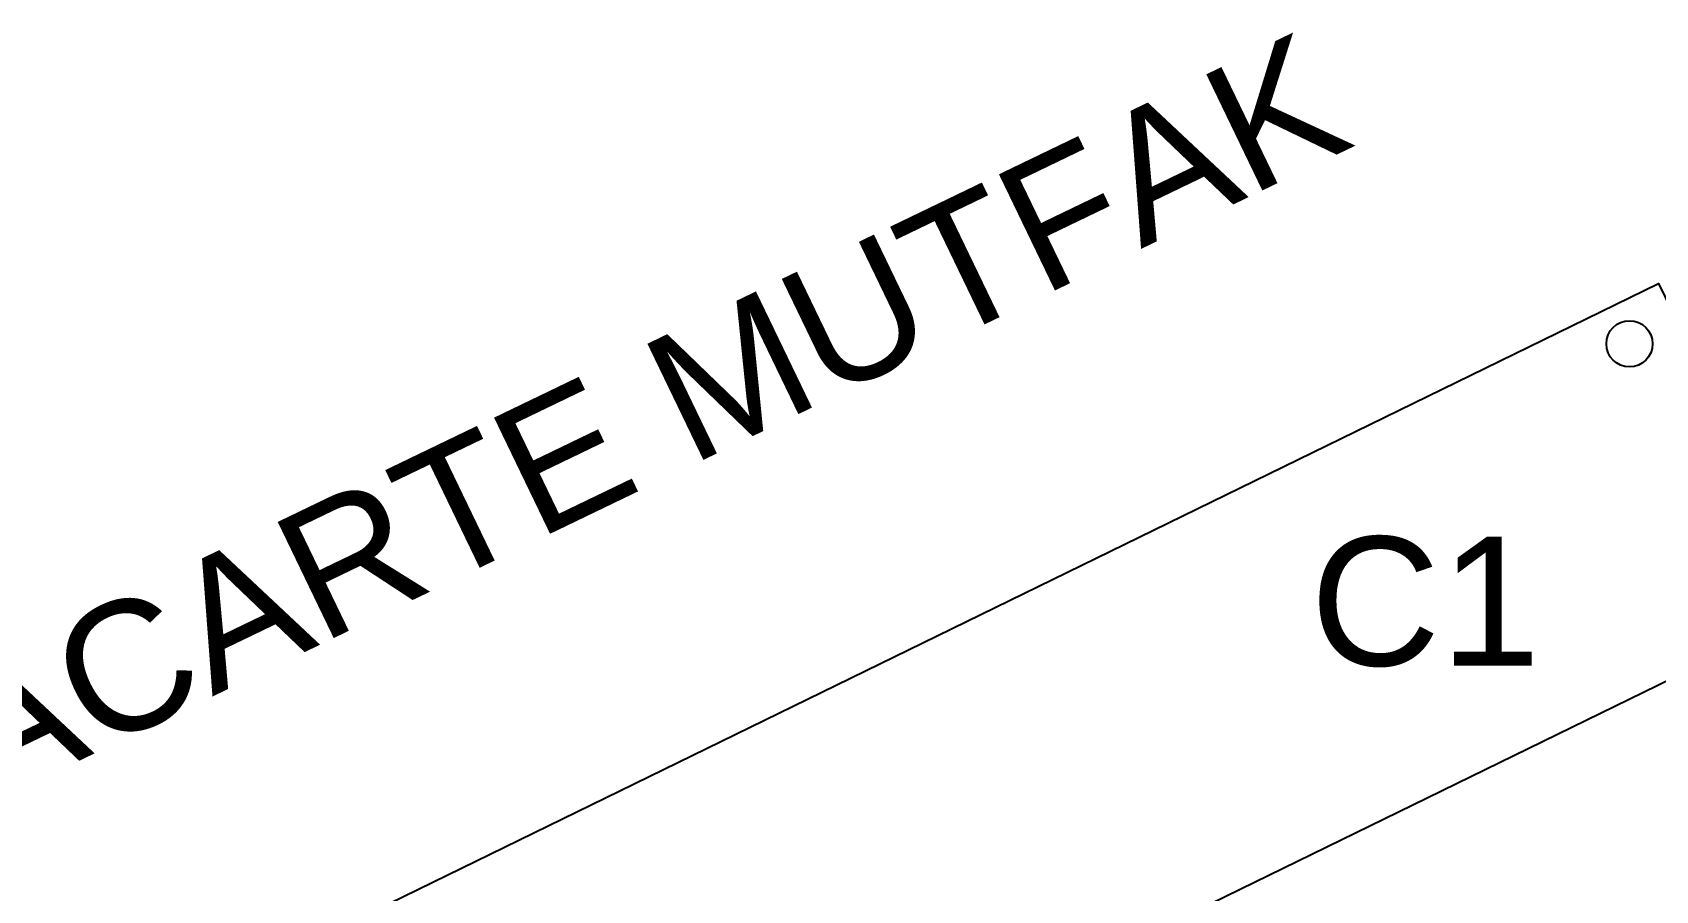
# Model space of a CAD drawing. Header units: millimetres. Extents: x 9159 to 17971, y 10368 to 13314.
# Drawn here: x 14354.5 to 14511.7, y 11825.6 to 11908.8 of the extents above; entities that cross this region are included whole.
import ezdxf
from ezdxf.enums import TextEntityAlignment as Align

# ---------------------------------------------------------------- set-up
doc = ezdxf.new("R2010")
doc.units = ezdxf.units.MM
doc.header["$LTSCALE"] = 5
doc.layers.add('200-EquipBorder-2d', color=9, linetype='Continuous')
doc.layers.add('200-EquipID-2d', color=7, linetype='Continuous')
doc.styles.add('Arial', font='arial.ttf')
doc.styles.add('ROMANS', font='micross.ttf')

# ---------------------------------------------------------------- blocks, each defined once
blk = doc.blocks.new('attrib')
at = {"layer": '200-EquipID-2d', "style": 'Arial'}
blk.add_attdef('POS', text='', height=2.5, dxfattribs=at).set_placement((0, 0, -1), align=Align.MIDDLE)
at = {"layer": '200-EquipID-2d', "style": 'ROMANS', "flags": 1}
for tag, p in [('ZONA', (0, -4.905, -2)), ('EQUIPMENTDATA', (0, -7.89, -2)), ('LONGDESCR', (0, -11.302, -2)), ('EQUIPMENTCONN', (0, -14.714, -2)), ('ACCESSORYDATA', (0, -18.552, -2)), ('ACCESSORYCONN', (0, -21.857, -2))]:
    blk.add_attdef(tag, text='', height=2.5, dxfattribs=at).set_placement(p, align=Align.CENTER)

msp = doc.modelspace()

# ---------------------------------------------------------------- linework, layer by layer
at = {"layer": '200-EquipBorder-2d'}
for points in [[(14386.24, 11823.01), (14512.03, 11884.45), (14542.75, 11821.56), (14416.96, 11760.11)], [(14386.24, 11823.01), (14512.03, 11884.45), (14527.39, 11853.01), (14401.6, 11791.56)]]:
    msp.add_lwpolyline(points, close=True, dxfattribs=at)
msp.add_circle((14509.22, 11878.61), 2.24, dxfattribs=at)

# ---------------------------------------------------------------- block references
ref = msp.add_blockref('attrib', (14489.44, 11853.67), dxfattribs=dict(at, xscale=5, yscale=4.999999999999893, zscale=5))
ref.add_attrib('POS', 'C1', dxfattribs={"layer": '200-EquipID-2d', "color": 7, "height": 12.5, "style": 'Arial'}).set_placement((14489.44, 11853.67, -5), align=Align.MIDDLE)

# ---------------------------------------------------------------- texts
at = {"layer": '200-EquipID-2d', "color": 51, "insert": (14237.1, 11793.31), "char_height": 12.5, "width": 387.5, "attachment_point": 1, "rotation": 25.7389, "style": 'ROMANS'}
msp.add_mtext('ZEMİN KAT ALACARTE MUTFAK', dxfattribs=at)

doc.saveas('drawing.dxf')
